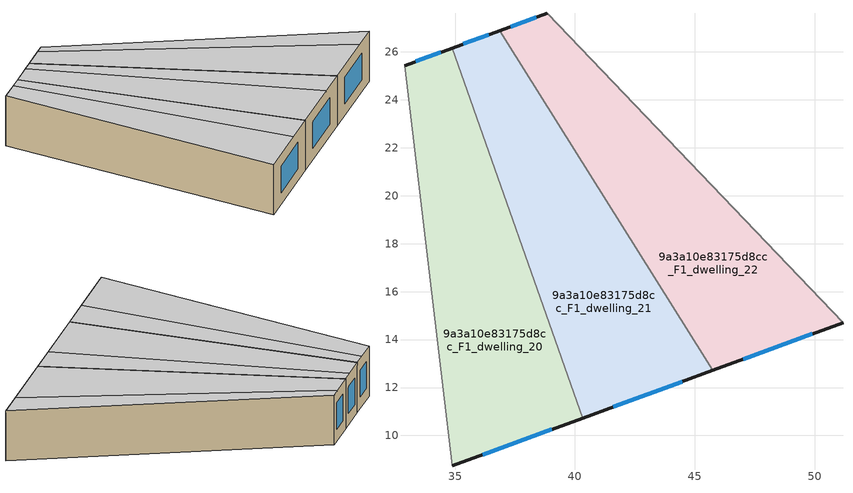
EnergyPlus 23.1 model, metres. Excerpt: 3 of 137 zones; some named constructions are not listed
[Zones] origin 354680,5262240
9a3a10e83175d8cc_F1_dwelling_20
 floor to 9a3a10e83175d8cc_F0_dwelling_20 (EU_floor_Construction): 34.88,26.16 40.32,10.72 34.89,8.73 32.89,25.43 z3
 wall outside (EU_wall_Construction): 34.88,26.16 32.89,25.43 / 34.89,8.73 40.32,10.72 z3:6
 wall to 9a3a10e83175d8cc_F1_dwelling_21 (EU_wall_Construction): 40.32,10.72 34.88,26.16 z3:6
 wall to 9a3a10e83175d8cc_F1_dwelling_19 (EU_wall_Construction): 32.89,25.43 34.89,8.73 z3:6
 window (EU_Window_Construction): 34.41,25.99 33.36,25.6 / 36.16,9.2 39.04,10.26 z3.7:5.3
 ceiling to 9a3a10e83175d8cc_F2_dwelling_16 (EU_floor_Construction): 38.31,9.99 34.14,25.89 32.89,25.43 34.88,8.73 z6
 ceiling to 9a3a10e83175d8cc_F2_dwelling_17 (EU_floor_Construction): 40.32,10.72 34.88,26.16 34.14,25.89 38.31,9.99 z6
9a3a10e83175d8cc_F1_dwelling_21
 floor to 9a3a10e83175d8cc_F0_dwelling_21 (EU_floor_Construction): 36.86,26.89 45.75,12.71 40.32,10.72 34.88,26.16 z3
 wall outside (EU_wall_Construction): 36.86,26.89 34.88,26.16 / 40.32,10.72 45.75,12.71 z3:6
 wall to 9a3a10e83175d8cc_F1_dwelling_22 (EU_wall_Construction): 45.75,12.71 36.86,26.89 z3:6
 window (EU_Window_Construction): 36.4,26.72 35.34,26.33 / 41.59,11.19 44.47,12.25 z3.7:5.3
 ceiling adiabatic (EU_roof_Construction): 43.95,12.05 36.2,26.64 34.88,26.16 40.32,10.72 z6
 ceiling to 9a3a10e83175d8cc_F2_dwelling_18 (EU_floor_Construction): 45.75,12.71 36.86,26.89 36.2,26.64 43.95,12.05 z6
9a3a10e83175d8cc_F1_dwelling_22
 floor to 9a3a10e83175d8cc_F0_dwelling_22 (EU_floor_Construction): 38.85,27.61 51.18,14.7 45.75,12.71 36.86,26.89 z3
 wall outside (EU_wall_Construction): 38.85,27.61 36.86,26.89 / 45.75,12.71 51.18,14.7 z3:6
 wall to 9a3a10e83175d8cc_F1_dwelling_23 (EU_wall_Construction): 51.18,14.7 38.85,27.61 z3:6
 window (EU_Window_Construction): 38.38,27.44 37.33,27.06 / 47.02,13.18 49.9,14.23 z3.7:5.3
 ceiling to 9a3a10e83175d8cc_F2_dwelling_18 (EU_floor_Construction): 49.58,14.12 38.27,27.4 36.86,26.89 45.75,12.71 z6
 ceiling to 9a3a10e83175d8cc_F2_dwelling_19 (EU_floor_Construction): 51.18,14.7 38.85,27.61 38.27,27.4 49.58,14.12 z6
[SCHEDULE:FILE] Column Number=1; Rows to Skip at Top=0; Number of Hours of Data=8760; Column Separator=Comma; Interpolate to Timestep=No; Minutes per Item=60; Adjust Schedule for Daylight Savings=Yes
Name | File
EU_Step8_GainSchedule_9a3a10e83175d8cc_F2_dwelling_11_f000 | ../../schedules/9a3a10e83175d8cc/9a3a10e83175d8cc_F2_dwelling_11_f000_gain.csv
EU_Step8_GainSchedule_9a3a10e83175d8cc_F2_dwelling_12_f000 | ../../schedules/9a3a10e83175d8cc/9a3a10e83175d8cc_F2_dwelling_12_f000_gain.csv
EU_Step8_GainSchedule_9a3a10e83175d8cc_F2_dwelling_13_f000 | ../../schedules/9a3a10e83175d8cc/9a3a10e83175d8cc_F2_dwelling_13_f000_gain.csv
EU_Step8_GainSchedule_9a3a10e83175d8cc_F2_dwelling_14_f000 | ../../schedules/9a3a10e83175d8cc/9a3a10e83175d8cc_F2_dwelling_14_f000_gain.csv
EU_Step8_GainSchedule_9a3a10e83175d8cc_F2_dwelling_15_f000 | ../../schedules/9a3a10e83175d8cc/9a3a10e83175d8cc_F2_dwelling_15_f000_gain.csv
EU_Step8_GainSchedule_9a3a10e83175d8cc_F2_dwelling_16_f000 | ../../schedules/9a3a10e83175d8cc/9a3a10e83175d8cc_F2_dwelling_16_f000_gain.csv
EU_Step8_GainSchedule_9a3a10e83175d8cc_F2_dwelling_17_f000 | ../../schedules/9a3a10e83175d8cc/9a3a10e83175d8cc_F2_dwelling_17_f000_gain.csv
EU_Step8_GainSchedule_9a3a10e83175d8cc_F2_dwelling_18_f000 | ../../schedules/9a3a10e83175d8cc/9a3a10e83175d8cc_F2_dwelling_18_f000_gain.csv
EU_Step8_GainSchedule_9a3a10e83175d8cc_F2_dwelling_19_f000 | ../../schedules/9a3a10e83175d8cc/9a3a10e83175d8cc_F2_dwelling_19_f000_gain.csv
EU_Step8_GainSchedule_9a3a10e83175d8cc_F2_dwelling_20_f000 | ../../schedules/9a3a10e83175d8cc/9a3a10e83175d8cc_F2_dwelling_20_f000_gain.csv
EU_Step8_GainSchedule_9a3a10e83175d8cc_F2_dwelling_21_f000 | ../../schedules/9a3a10e83175d8cc/9a3a10e83175d8cc_F2_dwelling_21_f000_gain.csv
EU_Step8_GainSchedule_9a3a10e83175d8cc_F2_dwelling_22_f000 | ../../schedules/9a3a10e83175d8cc/9a3a10e83175d8cc_F2_dwelling_22_f000_gain.csv
EU_Step8_GainSchedule_9a3a10e83175d8cc_F2_dwelling_23_f000 | ../../schedules/9a3a10e83175d8cc/9a3a10e83175d8cc_F2_dwelling_23_f000_gain.csv
EU_Step8_GainSchedule_9a3a10e83175d8cc_F2_dwelling_24_f000 | ../../schedules/9a3a10e83175d8cc/9a3a10e83175d8cc_F2_dwelling_24_f000_gain.csv
EU_Step8_GainSchedule_9a3a10e83175d8cc_F2_dwelling_25_f000 | ../../schedules/9a3a10e83175d8cc/9a3a10e83175d8cc_F2_dwelling_25_f000_gain.csv
EU_Step8_GainSchedule_9a3a10e83175d8cc_F2_dwelling_26_f000 | ../../schedules/9a3a10e83175d8cc/9a3a10e83175d8cc_F2_dwelling_26_f000_gain.csv
